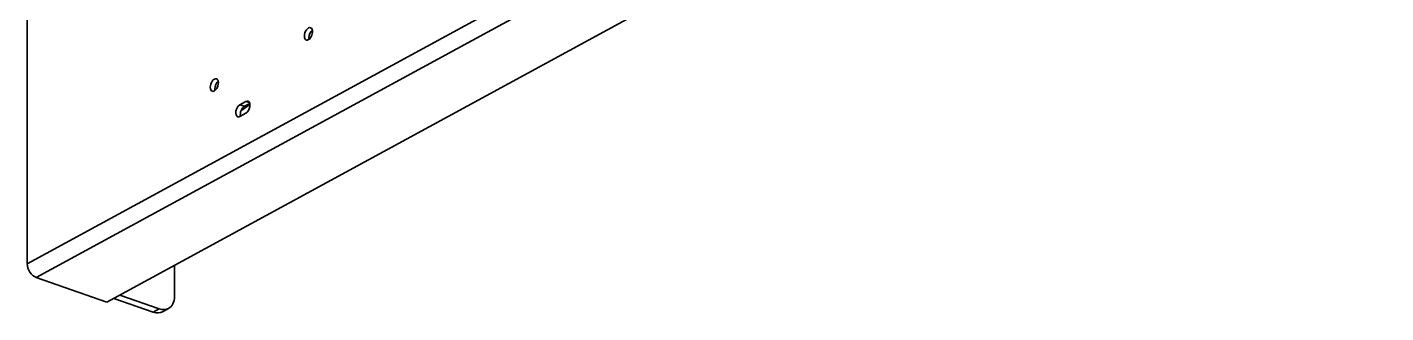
# Model space of a CAD drawing. Header units: millimetres. Extents: x 0 to 594, y 0 to 420.
# Drawn here: x 232.9 to 302.7, y 266.9 to 281.6 of the extents above; entities that cross this region are included whole.
import ezdxf

# ---------------------------------------------------------------- set-up
doc = ezdxf.new("R2010")
doc.units = ezdxf.units.MM

msp = doc.modelspace()

# ---------------------------------------------------------------- linework, layer by layer
at = {"color": 1, "lineweight": 35}
for p, q in [((232.891, 269.397), (298.64, 305.21)), ((233.36, 268.694), (299.109, 304.507)), ((236.991, 267.428), (302.74, 303.241)), ((232.891, 285.847), (232.891, 269.397)), ((247.303, 281.5), (247.251, 281.443)), ((247.358, 281.539), (247.303, 281.5)), ((247.413, 281.556), (247.358, 281.539)), ((247.463, 281.551), (247.413, 281.556)), ((247.496, 281.533), (247.463, 281.551)), ((247.523, 281.503), (247.496, 281.533)), ((247.543, 281.463), (247.523, 281.503)), ((247.151, 281.204), (247.144, 281.12)), ((247.144, 281.12), (247.15, 281.048)), ((247.15, 281.048), (247.17, 280.988)), ((247.173, 281.289), (247.151, 281.204)), ((247.17, 280.988), (247.202, 280.944)), ((247.207, 281.371), (247.173, 281.289)), ((247.202, 280.944), (247.243, 280.918)), ((247.251, 281.443), (247.207, 281.371)), ((247.243, 280.918), (247.279, 280.912)), ((247.279, 280.912), (247.319, 280.919)), ((247.319, 280.919), (247.36, 280.937)), ((247.36, 280.937), (247.401, 280.967)), ((247.391, 281.15), (247.378, 281.039)), ((247.378, 281.039), (247.391, 281.15)), ((247.378, 281.039), (247.387, 280.956)), ((247.387, 280.956), (247.378, 281.039)), ((247.428, 281.261), (247.391, 281.15)), ((247.391, 281.15), (247.428, 281.261)), ((247.401, 280.967), (247.44, 281.007)), ((247.484, 281.359), (247.428, 281.261)), ((247.428, 281.261), (247.484, 281.359)), ((247.44, 281.007), (247.475, 281.056)), ((247.475, 281.056), (247.531, 281.172)), ((247.553, 281.432), (247.484, 281.359)), ((247.484, 281.359), (247.553, 281.432)), ((247.531, 281.172), (247.559, 281.298)), ((247.557, 281.414), (247.543, 281.463)), ((247.562, 281.359), (247.557, 281.414)), ((247.559, 281.298), (247.562, 281.359)), ((242.365, 278.733), (242.331, 278.652)), ((242.41, 278.805), (242.365, 278.733)), ((242.461, 278.863), (242.41, 278.805)), ((242.516, 278.902), (242.461, 278.863)), ((242.571, 278.919), (242.516, 278.902)), ((242.622, 278.914), (242.571, 278.919)), ((242.643, 278.722), (242.586, 278.624)), ((242.586, 278.624), (242.643, 278.722)), ((242.654, 278.896), (242.622, 278.914)), ((242.712, 278.795), (242.643, 278.722)), ((242.643, 278.722), (242.712, 278.795)), ((242.681, 278.866), (242.654, 278.896)), ((242.702, 278.826), (242.681, 278.866)), ((242.715, 278.777), (242.702, 278.826)), ((242.721, 278.722), (242.715, 278.777)), ((242.718, 278.661), (242.721, 278.722)), ((242.31, 278.567), (242.302, 278.483)), ((242.302, 278.483), (242.309, 278.411)), ((242.309, 278.411), (242.329, 278.351)), ((242.331, 278.652), (242.31, 278.567)), ((242.329, 278.351), (242.36, 278.307)), ((242.36, 278.307), (242.401, 278.281)), ((242.401, 278.281), (242.438, 278.275)), ((242.438, 278.275), (242.478, 278.281)), ((242.478, 278.281), (242.519, 278.3)), ((242.519, 278.3), (242.559, 278.33)), ((242.549, 278.513), (242.537, 278.402)), ((242.537, 278.402), (242.549, 278.513)), ((242.537, 278.402), (242.546, 278.319)), ((242.546, 278.319), (242.537, 278.402)), ((242.586, 278.624), (242.549, 278.513)), ((242.549, 278.513), (242.586, 278.624)), ((242.559, 278.33), (242.598, 278.37)), ((242.598, 278.37), (242.634, 278.419)), ((242.634, 278.419), (242.689, 278.535)), ((242.689, 278.535), (242.718, 278.661)), ((243.651, 277.363), (243.622, 277.26)), ((243.697, 277.459), (243.651, 277.363)), ((243.757, 277.537), (243.697, 277.459)), ((243.823, 277.588), (243.757, 277.537)), ((244.136, 277.758), (243.823, 277.588)), ((244.058, 277.507), (243.823, 277.588)), ((243.883, 277.276), (244.344, 277.606)), ((243.889, 277.291), (243.922, 277.361)), ((243.922, 277.361), (243.963, 277.422)), ((243.963, 277.422), (244.009, 277.472)), ((244.009, 277.472), (244.058, 277.507)), ((244.058, 277.507), (244.335, 277.658)), ((244.193, 277.778), (244.136, 277.758)), ((244.323, 277.693), (244.136, 277.758)), ((244.246, 277.773), (244.193, 277.778)), ((244.273, 277.759), (244.246, 277.773)), ((244.262, 277.285), (244.308, 277.381)), ((244.297, 277.737), (244.273, 277.759)), ((244.331, 277.672), (244.297, 277.737)), ((244.308, 277.381), (244.337, 277.484)), ((244.345, 277.585), (244.331, 277.672)), ((244.337, 277.484), (244.345, 277.585)), ((243.622, 277.26), (243.614, 277.159)), ((243.614, 277.159), (243.628, 277.072)), ((243.628, 277.072), (243.662, 277.007)), ((243.662, 277.007), (243.686, 276.985)), ((243.686, 276.985), (243.713, 276.97)), ((243.713, 276.97), (243.766, 276.966)), ((243.766, 276.966), (243.823, 276.985)), ((243.823, 276.985), (244.136, 277.155)), ((243.849, 277.069), (243.851, 277.141)), ((243.858, 277.004), (243.849, 277.069)), ((243.851, 277.141), (243.864, 277.216)), ((243.864, 277.216), (243.889, 277.291)), ((244.136, 277.155), (244.202, 277.207)), ((244.202, 277.207), (244.262, 277.285)), ((232.891, 269.397), (232.9, 269.288)), ((232.9, 269.288), (232.927, 269.178)), ((232.927, 269.178), (232.97, 269.069)), ((232.97, 269.069), (233.028, 268.967)), ((233.028, 268.967), (233.099, 268.875)), ((240.466, 267.711), (240.466, 269.321)), ((233.099, 268.875), (233.18, 268.797)), ((233.18, 268.797), (233.268, 268.736)), ((233.268, 268.736), (233.36, 268.694)), ((233.36, 268.694), (236.991, 267.428)), ((239.372, 266.913), (237.343, 267.62)), ((237.656, 267.79), (239.685, 267.083)), ((240.445, 267.514), (240.461, 267.61)), ((240.461, 267.61), (240.466, 267.711)), ((239.372, 266.913), (239.685, 267.083)), ((239.501, 266.88), (239.372, 266.913)), ((239.625, 266.873), (239.501, 266.88)), ((239.743, 266.891), (239.625, 266.873)), ((239.685, 267.083), (239.813, 267.05)), ((239.851, 266.934), (239.743, 266.891)), ((239.813, 267.05), (239.938, 267.043)), ((240.163, 267.105), (239.851, 266.934)), ((239.938, 267.043), (240.055, 267.061)), ((240.055, 267.061), (240.163, 267.105)), ((240.163, 267.105), (240.23, 267.149)), ((240.23, 267.149), (240.29, 267.203)), ((240.29, 267.203), (240.342, 267.268)), ((240.342, 267.268), (240.386, 267.342)), ((240.386, 267.342), (240.421, 267.425)), ((240.421, 267.425), (240.445, 267.514))]:
    msp.add_line(p, q, dxfattribs=at)

doc.saveas('drawing.dxf')
